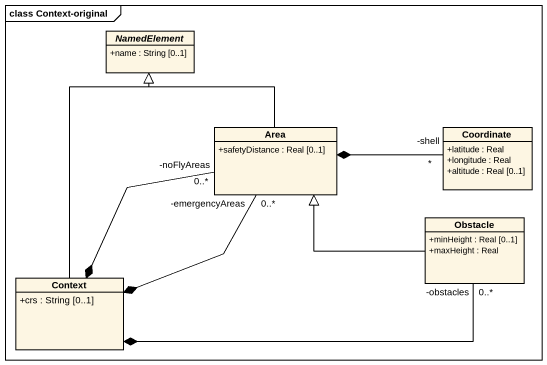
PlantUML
@startuml
mainframe class Context-original
hide circle
hide empty members
skinparam classAttributeIconSize 0
abstract class NamedElement {
  +name : String [0..1]
}
class Area {
  +safetyDistance : Real [0..1]
}
class Coordinate {
  +latitude : Real
  +longitude : Real
  +altitude : Real [0..1]
}
class Obstacle {
  +minHeight : Real [0..1]
  +maxHeight : Real
}
class Context {
  +crs : String [0..1]
}
Area -up-|> NamedElement
Area *-right- "-shell\n*" Coordinate
Obstacle -left-|> Area
Context -up-|> NamedElement
Context *-up- "-noFlyAreas\n0..*" Area
Context *-up- "-emergencyAreas\n0..*" Area
Context *-right- "-obstacles\n0..*" Obstacle
@enduml
